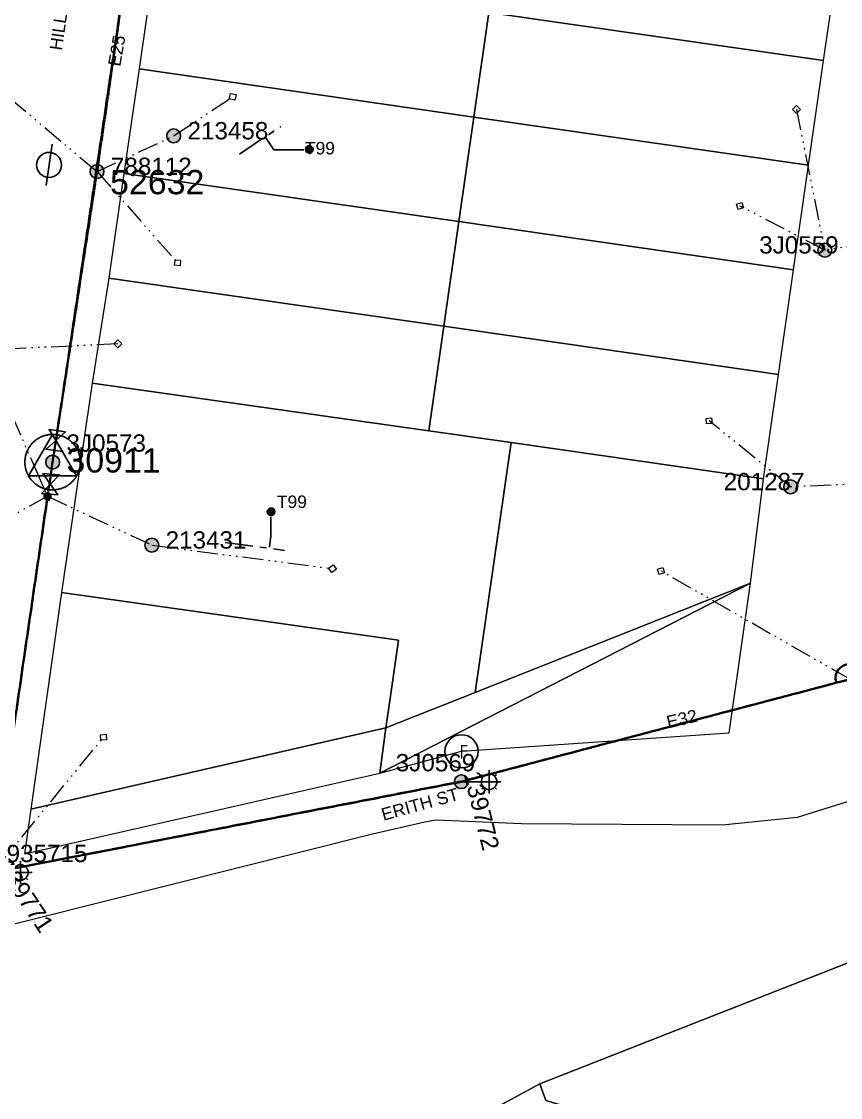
# Model space of a CAD drawing. Header units: metres. Extents: x 244561 to 254068, y 6159332 to 6162744.
# Drawn here: x 252195.9 to 252314, y 6161699.3 to 6161854.5 of the extents above; entities that cross this region are included whole.
import ezdxf
from ezdxf.enums import TextEntityAlignment as Align

# ---------------------------------------------------------------- set-up
doc = ezdxf.new("R2010")
doc.units = ezdxf.units.M
for name, pattern in [('Cable Exist OH', [1, 1, 0]), ('Cable Exist UG', [7, 4, -1, 1, -1]), ('PHANTOMX2', [6.6, 3, -0.75, 0.2, -0.75, 0.2, -0.75, 0.2, -0.75])]:
    doc.linetypes.add(name, pattern=pattern)
doc.layers.get('0').update_dxf_attribs({"color": 6})
for name, color, linetype, lineweight in [('_User_HV_Exist', 1, 'Continuous', 35), ('_User_LV_Exist', 5, 'Continuous', 35), ('Cadastre Developer_SP_NEW', 92, 'Continuous', 15), ('Cadastre Land Parcels_SP_EXT', 118, 'Continuous', 15), ('Cadastre Roads_SP_EXT', 218, 'Continuous', 15), ('Mains_HV_EXT', 13, 'Continuous', 25), ('Mains_LV_EXT', 163, 'Continuous', 25), ('Mains_SL_EXT', 131, 'Continuous', 25), ('Services_SP_EXT', 42, 'PHANTOMX2', 20)]:
    doc.layers.add(name, color=color, linetype=linetype, lineweight=lineweight)
for name, color, linetype in [('Duct_SP_EXT', 30, 'Continuous'), ('Equip_LV_EXT', 7, 'Continuous'), ('Equip_SP_HV_EXT', 7, 'Continuous'), ('Equip_SP_SL_EXT', 7, 'Continuous'), ('Sub_SP_TR_HV_LV_EXT', 7, 'Continuous'), ('SupportsOH_SP_TR_HV_LV_SL_EXT', 7, 'Continuous'), ('Trench_SP_EXT', 7, 'Continuous')]:
    doc.layers.add(name, color=color, linetype=linetype)
doc.styles.add('HVSW_LABEL', font='arial.ttf', dxfattribs={"height": 3.5})
doc.styles.add('iecARIAL', font='arial.ttf', dxfattribs={"height": 2})
doc.styles.add('iecISOCP', font='isocp.shx')
doc.styles.add('POLE_LABEL', font='arial.ttf', dxfattribs={"height": 2})
doc.styles.add('SL_LABEL', font='arial.ttf', dxfattribs={"height": 2})
doc.styles.get("Standard").update_dxf_attribs({"font": 'arial.ttf'})

# ---------------------------------------------------------------- blocks, each defined once
blk = doc.blocks.new('SUB_POLE_EXT')
at = {"flags": 128}
for points in [[(-0.05, 4), (-0.15, 4), (-0.25, 3.99), (-0.34, 3.99), (-0.44, 3.98), (-0.54, 3.96), (-0.64, 3.95), (-0.73, 3.93), (-0.83, 3.91), (-0.92, 3.89), (-1.02, 3.87), (-1.11, 3.84), (-1.21, 3.81), (-1.3, 3.78), (-1.39, 3.75), (-1.49, 3.71), (-1.58, 3.68), (-1.67, 3.64), (-1.75, 3.59), (-1.84, 3.55), (-1.93, 3.5), (-2.01, 3.46), (-2.1, 3.41), (-2.18, 3.35), (-2.26, 3.3), (-2.34, 3.24), (-2.42, 3.18), (-2.5, 3.12), (-2.58, 3.06), (-2.65, 3), (-2.72, 2.93), (-2.79, 2.86), (-2.86, 2.79), (-2.93, 2.72), (-3, 2.65), (-3.06, 2.58), (-3.12, 2.5), (-3.18, 2.42), (-3.24, 2.34), (-3.3, 2.26), (-3.35, 2.18), (-3.41, 2.1), (-3.46, 2.01), (-3.5, 1.93), (-3.55, 1.84), (-3.59, 1.75), (-3.64, 1.67), (-3.68, 1.58), (-3.71, 1.49), (-3.75, 1.39), (-3.78, 1.3), (-3.81, 1.21), (-3.84, 1.11), (-3.87, 1.02), (-3.89, 0.92), (-3.91, 0.83), (-3.93, 0.73), (-3.95, 0.64), (-3.96, 0.54), (-3.98, 0.44), (-3.99, 0.34), (-3.99, 0.25), (-4, 0.15), (-4, 0.05), (-4, -0.05), (-4, -0.15), (-3.99, -0.25), (-3.99, -0.34), (-3.98, -0.44), (-3.96, -0.54), (-3.95, -0.64), (-3.93, -0.73), (-3.91, -0.83), (-3.89, -0.92), (-3.87, -1.02), (-3.84, -1.11), (-3.81, -1.21), (-3.78, -1.3), (-3.75, -1.39), (-3.71, -1.49), (-3.68, -1.58), (-3.64, -1.67), (-3.59, -1.75), (-3.55, -1.84), (-3.5, -1.93), (-3.46, -2.01), (-3.41, -2.1), (-3.35, -2.18), (-3.3, -2.26), (-3.24, -2.34), (-3.18, -2.42), (-3.12, -2.5), (-3.06, -2.58), (-3, -2.65), (-2.93, -2.72), (-2.86, -2.79), (-2.79, -2.86), (-2.72, -2.93), (-2.65, -3), (-2.58, -3.06), (-2.5, -3.12), (-2.42, -3.18), (-2.34, -3.24), (-2.26, -3.3), (-2.18, -3.35), (-2.1, -3.41), (-2.01, -3.46), (-1.93, -3.5), (-1.84, -3.55), (-1.75, -3.59), (-1.67, -3.64), (-1.58, -3.68), (-1.49, -3.71), (-1.39, -3.75), (-1.3, -3.78), (-1.21, -3.81), (-1.11, -3.84), (-1.02, -3.87), (-0.92, -3.89), (-0.83, -3.91), (-0.73, -3.93), (-0.64, -3.95), (-0.54, -3.96), (-0.44, -3.98), (-0.34, -3.99), (-0.25, -3.99), (-0.15, -4), (-0.05, -4), (0.05, -4), (0.15, -4), (0.25, -3.99), (0.34, -3.99), (0.44, -3.98), (0.54, -3.96), (0.64, -3.95), (0.73, -3.93), (0.83, -3.91), (0.92, -3.89), (1.02, -3.87), (1.11, -3.84), (1.21, -3.81), (1.3, -3.78), (1.39, -3.75), (1.49, -3.71), (1.58, -3.68), (1.67, -3.64), (1.75, -3.59), (1.84, -3.55), (1.93, -3.5), (2.01, -3.46), (2.1, -3.41), (2.18, -3.35), (2.26, -3.3), (2.34, -3.24), (2.42, -3.18), (2.5, -3.12), (2.58, -3.06), (2.65, -3), (2.72, -2.93), (2.79, -2.86), (2.86, -2.79), (2.93, -2.72), (3, -2.65), (3.06, -2.58), (3.12, -2.5), (3.18, -2.42), (3.24, -2.34), (3.3, -2.26), (3.35, -2.18), (3.41, -2.1), (3.46, -2.01), (3.5, -1.93), (3.55, -1.84), (3.59, -1.75), (3.64, -1.67), (3.68, -1.58), (3.71, -1.49), (3.75, -1.39), (3.78, -1.3), (3.81, -1.21), (3.84, -1.11), (3.87, -1.02), (3.89, -0.92), (3.91, -0.83), (3.93, -0.73), (3.95, -0.64), (3.96, -0.54), (3.98, -0.44), (3.99, -0.34), (3.99, -0.25), (4, -0.15), (4, -0.05), (4, 0.05), (4, 0.15), (3.99, 0.25), (3.99, 0.34), (3.98, 0.44), (3.96, 0.54), (3.95, 0.64), (3.93, 0.73), (3.91, 0.83), (3.89, 0.92), (3.87, 1.02), (3.84, 1.11), (3.81, 1.21), (3.78, 1.3), (3.75, 1.39), (3.71, 1.49), (3.68, 1.58), (3.64, 1.67), (3.59, 1.75), (3.55, 1.84), (3.5, 1.93), (3.46, 2.01), (3.41, 2.1), (3.35, 2.18), (3.3, 2.26), (3.24, 2.34), (3.18, 2.42), (3.12, 2.5), (3.06, 2.58), (3, 2.65), (2.93, 2.72), (2.86, 2.79), (2.79, 2.86), (2.72, 2.93), (2.65, 3), (2.58, 3.06), (2.5, 3.12), (2.42, 3.18), (2.34, 3.24), (2.26, 3.3), (2.18, 3.35), (2.1, 3.41), (2.01, 3.46), (1.93, 3.5), (1.84, 3.55), (1.75, 3.59), (1.67, 3.64), (1.58, 3.68), (1.49, 3.71), (1.39, 3.75), (1.3, 3.78), (1.21, 3.81), (1.11, 3.84), (1.02, 3.87), (0.92, 3.89), (0.83, 3.91), (0.73, 3.93), (0.64, 3.95), (0.54, 3.96), (0.44, 3.98), (0.34, 3.99), (0.25, 3.99), (0.15, 4), (0.05, 4)], [(0, 4), (-3.46, -2), (3.46, -2)]]:
    blk.add_lwpolyline(points, close=True, dxfattribs=at)
at = {"flags": 8}
blk.add_attdef('ASSET_NUM', text='', height=2.5, dxfattribs=at).set_placement((0, 7), align=Align.MIDDLE_CENTER)
for tag, flags, p in [('STREET_CODE', 9, (-1.38, 1.45)), ('NO_PHASES', 9, (-1.38, 1.05)), ('OPERATED_BY', 9, (-1.38, 0.65)), ('MAINTAINED_BY', 9, (-1.38, 0.45)), ('ORIENTATION', 9, (-1.38, 0.25)), ('OWNED_BY', 9, (-1.38, 0.05)), ('CONSTRUCTED_VOLTAGE', 9, (-1.13, 0.75)), ('OPERATING_VOLTAGE', 9, (-1.13, 0.35)), ('STATE', 9, (-1.38, -0.35)), ('USAGE', 9, (-1.38, -0.75)), ('LEGEND', 9, (-1.38, -0.95)), ('SUBURB', 9, (-1.38, -1.15)), ('STREETNAME', 9, (-1.38, -1.35)), ('LOCATION', 9, (-1.38, -1.55)), ('SECONDARY_VOLTAGE', 9, (-1.13, -0.65)), ('SUBSTATION_TYPE', 9, (-1.13, -1.05)), ('NOTES', 9, (-1.38, -1.75)), ('Z', 1, (-1.38, -1.95))]:
    blk.add_attdef(tag, text='', height=0.1, dxfattribs=dict(flags=flags)).set_placement(p, align=Align.MIDDLE_LEFT)
blk = doc.blocks.new('LV_OH_LINKS_DISTFUSE_EXT')
for p, q in [((0, 0), (0.96, 0)), ((3.84, 0), (4.8, 0))]:
    blk.add_line(p, q)
blk.add_lwpolyline([(3.84, -1.2), (3.84, 1.2), (0.96, -1.2), (0.96, 1.2)], close=True)
at = {"flags": 9}
for tag, p in [('ACTUAL_STATUS', (0, 0)), ('CONSTRUCTED_VOLTAGE', (0, -0.2)), ('OPERATING_VOLTAGE', (0, -0.6)), ('ORIENTATION', (0, -0.8)), ('OWNED_BY', (0, -1)), ('STATE', (0, -1.2)), ('SWITCH_TYPE', (0, -1.4)), ('NO_PHASES', (0, -0.4)), ('USAGE', (0, -1.6)), ('NOTES', (0, -1.8))]:
    blk.add_attdef(tag, text='', height=0.2, dxfattribs=at).set_placement(p, align=Align.MIDDLE_LEFT)
at = {"flags": 1}
blk.add_attdef('Z', (0, 0), '', height=0.2, dxfattribs=at)
blk = doc.blocks.new('SL_LANTERN_EXT')
at = {"flags": 9}
for tag, p in [('LRATECODE', (-7.4, 0)), ('LOUTREACHVOCAB', (-7.2, 0)), ('LOUTREACH', (-7, 0)), ('LANTNUMBER', (-6.6, 0)), ('LNEW', (-6.4, 0)), ('LMASTVOCAB', (-6.2, 0)), ('LMAST', (-6, 0)), ('LLAMPVOCAB', (-5.8, 0)), ('LLAMP', (-5.6, 0)), ('LEXIST', (-5.4, 0)), ('LCHARGE3PERCENT', (-5.2, 0)), ('LCHARGE3', (-5, 0)), ('LCHARGE2PERCENT', (-4.8, 0)), ('LCHARGE2', (-4.6, 0)), ('LCHARGE1PERCENT', (-4.4, 0)), ('LCHARGE1', (-4.2, 0)), ('LCATEGORY', (-4, 0)), ('LBRACKETVOCAB', (-3.8, 0)), ('LBRACKET', (-3.6, 0)), ('LKINGHEIGHT', (-3.4, 0)), ('CREPLACE', (-3.2, 0)), ('CREMOVE', (-3, 0)), ('CNUMBER', (-2.8, 0)), ('CNEW', (-2.6, 0)), ('CEXIST', (-2.4, 0)), ('USAGE', (-2.2, 0)), ('STATE', (-2, 0)), ('OWNED_BY', (-1.8, 0)), ('ORIENTATION', (-1.6, 0)), ('OPERATING_VOLTAGE', (-1.4, 0)), ('NO_PHASES', (-1.2, 0)), ('LANTERN_TYPE', (-1, 0)), ('LANTERN_PURPOSE', (-0.8, 0)), ('CONTROL_TYPE', (-0.6, 0)), ('CONSTRUCTED_VOLTAGE', (-0.4, 0))]:
    blk.add_attdef(tag, text='', height=0.001, rotation=270, dxfattribs=at).set_placement(p, align=Align.MIDDLE_LEFT)
at = {"style": 'SL_LABEL', "flags": 9}
blk.add_attdef('STREET_CODE', text='', height=0.001, rotation=270, dxfattribs=at).set_placement((0, 0), align=Align.MIDDLE_LEFT)
at = {"flags": 1}
blk.add_attdef('Z', (0, 0), '', height=0.001, rotation=270, dxfattribs=at)
at = {"width": 0.9}
blk.add_attdef('LNUMBER', text='', height=1, dxfattribs=at).set_placement((7, -1), align=Align.MIDDLE_LEFT)
at = {"flags": 9}
for tag, p in [('LREMOVE', (0, -7.6)), ('LREPLACE', (0, -7.8)), ('LTYPE', (0, -8)), ('LTYPEVOCAB', (0, -8.2)), ('LEGEND', (0, -8.4)), ('SUBURB', (0, -8.6)), ('STREETNAME', (0, -8.8)), ('LOCATION', (0, -9)), ('NOTES', (0, -9.2)), ('MAINTAINED_BY', (0, -9.86))]:
    blk.add_attdef(tag, text='', height=0.001, dxfattribs=at).set_placement(p, align=Align.MIDDLE_LEFT)
blk.add_attdef('OPERATED_BY', (0, -9.61), '', height=0.001, dxfattribs=at)
blk.add_wipeout([(5.69, 0), (5.06, -1.06), (4, -1.69), (2.94, -1.06), (2.31, 0), (2.94, 1.06), (4, 1.69), (5.06, 1.06)])
for p, q in [((4, 1.69), (4, 0)), ((0, 0), (4, 0)), ((2.94, 1.06), (3.2, 0.8)), ((5.06, 1.06), (4.8, 0.8)), ((2.94, -1.06), (3.2, -0.8)), ((4, 0), (5.69, 0)), ((4, 0), (4, -1.69)), ((5.06, -1.06), (4.8, -0.8))]:
    blk.add_line(p, q)
blk.add_circle((4, 0), 1.12)
blk = doc.blocks.new('CCP_EXT')
at = {"flags": 9}
for tag, p in [('LIFE_SUPPORT', (0, -1.6)), ('STATE', (0, -1.8)), ('NOTES', (0, -2))]:
    blk.add_attdef(tag, text='', height=0.2, dxfattribs=at).set_placement(p, align=Align.MIDDLE_LEFT)
blk.add_wipeout([(0, 0.57), (0.57, 0), (0, -0.57), (-0.57, 0)])
blk.add_lwpolyline([(-0.57, 0), (0, 0.57), (0.57, 0), (0, -0.57), (-0.57, 0)])
at = {"flags": 1}
blk.add_attdef('Z', (0, 0), '', height=0.2, dxfattribs=at)
at = {"flags": 9}
for tag, p in [('CCP_TYPE', (0, 0)), ('CONSTRUCTED_VOLTAGE', (0, -0.2)), ('OPERATING_VOLTAGE', (0, -0.6)), ('ORIENTATION', (0, -0.8)), ('OWNED_BY', (0, -1)), ('NO_PHASES', (0, -0.4)), ('USAGE', (0, -1.2)), ('LEGEND', (0, -1.4))]:
    blk.add_attdef(tag, text='', height=0.2, dxfattribs=at).set_placement(p, align=Align.MIDDLE_LEFT)
blk = doc.blocks.new('POLE_EXT')
blk.add_hatch(color=256).paths.add_polyline_path([(-1, 0, 1), (1, 0, 1)])
blk.add_lwpolyline([(-1, 0, 1), (1, 0, 1)], format="xyb", close=True)
at = {"flags": 8}
blk.add_attdef('pNumber', text='', height=2, dxfattribs=at).set_placement((2.5, 2.5), align=Align.MIDDLE_CENTER)
at = {"style": 'POLE_LABEL', "flags": 9}
for tag, p in [('STRUCTURE_PLANT_NUMBER', (1.35, 0.03)), ('STREET_CODE', (1.35, -0.2))]:
    blk.add_attdef(tag, text='', height=0.2, dxfattribs=at).set_placement(p, align=Align.MIDDLE_LEFT)
at = {"flags": 9}
for tag, p in [('OWNED_BY', (1.35, -0.4)), ('SPECIAL_USE', (1.35, -0.8)), ('STATE', (1.35, -1)), ('cLV', (1.35, -1.4)), ('hDepth', (1.35, -1.6)), ('PARENT', (1.35, -0.6)), ('USAGE', (1.35, -1.2)), ('hDia', (1.35, -1.8)), ('cHV', (1.35, -2)), ('LBRACKET', (1.35, -2.2)), ('LExisting', (1.35, -2.4)), ('LANTNUMBER', (1.35, -2.6)), ('LOther', (1.35, -2.8)), ('LRemove', (1.35, -3)), ('LEGEND', (1.35, -3.2)), ('cLinedev', (1.35, -3.4)), ('pExisting', (1.35, -3.8)), ('pFooting', (1.35, -4.4)), ('pNew', (1.35, -4.6)), ('LOCATION', (1.35, -3.6)), ('PFNUMBER', (1.35, -4)), ('NEWPFNUMBER', (1.35, -4.2)), ('pRelocate', (1.35, -5)), ('pRemove', (1.35, -5.2)), ('pReplace', (1.35, -5.4)), ('pStay', (1.35, -5.6)), ('pType', (1.35, -5.8)), ('cspan', (1.35, -6)), ('STREETNAME', (1.35, -6.2)), ('SUBURB', (1.35, -6.4)), ('OPERATED_BY', (1.36, -7.01)), ('NOTES', (1.35, -6.6)), ('MAINTAINED_BY', (1.36, -6.81))]:
    blk.add_attdef(tag, text='', height=0.2, dxfattribs=at).set_placement(p, align=Align.MIDDLE_LEFT)
at = {"flags": 1}
blk.add_attdef('Z', (1.35, -7.33), '', height=0.2, dxfattribs=at)
blk = doc.blocks.new('HV_ABS_CLOSED_EXT')
blk.add_line((-3, 6.87), (3, 6.87))
blk.add_circle((0, 6.87), 1.8)
at = {"style": 'HVSW_LABEL'}
for tag, height, flags, p in [('ASSET_NUM', 3.5, 8, (2, 2)), ('STREET_CODE', 0.2, 9, (0, -0.2))]:
    blk.add_attdef(tag, text='', height=height, dxfattribs=dict(at, flags=flags)).set_placement(p, align=Align.MIDDLE_LEFT)
at = {"flags": 1}
blk.add_attdef('Z', (0, 0), '', height=0.2, dxfattribs=at)
at = {"flags": 9}
for tag, p in [('ACTUAL_STATUS', (0, -0.4)), ('CONSTRUCTED_VOLTAGE', (0, -0.6)), ('OPERATING_VOLTAGE', (0, -1)), ('ORIENTATION', (0, -1.2)), ('OWNED_BY', (0, -1.4)), ('STATE', (0, -1.6)), ('NO_PHASES', (0, -0.8)), ('SWITCH_TYPE', (0, -1.8)), ('STREETNAME', (0, -2.6)), ('SUBURB', (0, -2.8)), ('USAGE', (0, -2)), ('LEGEND', (0, -2.2)), ('LOCATION', (0, -2.4)), ('NOTES', (0, -3))]:
    blk.add_attdef(tag, text='', height=0.2, dxfattribs=at).set_placement(p, align=Align.MIDDLE_LEFT)
blk = doc.blocks.new('FAULT_INDICATOR_MANUAL_EXT')
blk.add_circle((0, 0), 2.4)
at = {"insert": (-0.28, 0.92), "char_height": 2, "width": 1.2998, "attachment_point": 1, "style": 'iecISOCP'}
blk.add_mtext('F', dxfattribs=at)
for tag, height, flags, p in [('ASSET_NUM', 2.5, 8, (2, 2)), ('STREET_CODE', 0.2, 9, (1.5, 0)), ('CONSTRUCTED_VOLTAGE', 0.2, 9, (1.5, -0.2)), ('OPERATING_VOLTAGE', 0.2, 9, (1.5, -0.8)), ('ORIENTATION', 0.2, 9, (1.5, -1)), ('OWNED_BY', 0.2, 9, (1.5, -1.2)), ('STATE', 0.2, 9, (1.5, -1.4)), ('FLITE_NUMBER', 0.2, 9, (1.5, -0.4)), ('USAGE', 0.2, 9, (1.5, -1.6)), ('INDICATOR_TYPE', 0.2, 9, (1.5, -0.6)), ('STREETNAME', 0.2, 9, (1.5, -2.2)), ('SUBURB', 0.2, 9, (1.5, -2.4)), ('Z', 0.2, 1, (1.5, -2.8)), ('LEGEND', 0.2, 9, (1.5, -1.8)), ('LOCATION', 0.2, 9, (1.5, -2)), ('NOTES', 0.2, 9, (1.5, -2.6))]:
    blk.add_attdef(tag, text='', height=height, dxfattribs=dict(flags=flags)).set_placement(p, align=Align.MIDDLE_LEFT)
blk = doc.blocks.new('CABLE_LARGE_EXT')
h = blk.add_hatch(color=256)
edge = h.paths.add_edge_path()
edge.add_arc((0, 0.55), 0.55, 0, 360)
blk.add_circle((0, 0.55), 0.55)
at = {"flags": 1}
blk.add_attdef('Z', (0, 0), '', height=0.2, dxfattribs=at)
at = {"flags": 9}
for tag, p in [('COND_CODE', (0, 0)), ('STATE', (0, -0.4)), ('XSECT_SIZE', (0, -0.6)), ('FB_REFERENCE', (0, -0.2)), ('NOTES', (0, -0.8))]:
    blk.add_attdef(tag, text='', height=0.2, dxfattribs=at).set_placement(p, align=Align.MIDDLE_LEFT)
blk = doc.blocks.new('CONNECTOR_NODE_EXT')
h = blk.add_hatch(color=256)
edge = h.paths.add_edge_path()
edge.add_arc((0, 0), 0.5, 0, 360)
blk.add_circle((0, 0), 0.5)
at = {"flags": 1}
blk.add_attdef('Z', (0, 0), '', height=0.2, dxfattribs=at)
at = {"flags": 9}
for tag, p in [('CONNECTOR_TYPE', (0, 0)), ('CONSTRUCTED_VOLTAGE', (0, -0.2)), ('OPERATING_VOLTAGE', (0, -0.6)), ('ORIENTATION', (0, -0.8)), ('SUBTYPE', (0, -1)), ('NO_PHASES', (0, -0.4)), ('USAGE', (0, -1.2)), ('NOTES', (0, -1.4))]:
    blk.add_attdef(tag, text='', height=0.2, dxfattribs=at).set_placement(p, align=Align.MIDDLE_LEFT)

msp = doc.modelspace()

# ---------------------------------------------------------------- linework, layer by layer
at = {"layer": '_User_HV_Exist', "linetype": 'Cable Exist OH'}
for points in [[(252206.6775, 6161832.8083), (252211.7748, 6161867.1028)], [(252200.3919, 6161790.9342), (252206.6775, 6161832.8083)], [(252200.3918, 6161790.9342), (252192.3625, 6161735.8991)]]:
    msp.add_lwpolyline(points, dxfattribs=at)
at = {"layer": '_User_LV_Exist', "linetype": 'Cable Exist OH'}
for points in [[(252206.7969, 6161832.8302), (252211.7749, 6161867.1028)], [(252200.3919, 6161790.9342), (252206.7969, 6161832.8302)], [(252200.3919, 6161790.9342), (252199.6568, 6161786.0067)]]:
    msp.add_lwpolyline(points, dxfattribs=at)
at = {"layer": '_User_LV_Exist', "linetype": 'Continuous'}
msp.add_lwpolyline([(252317.26, 6161760.0987, 1.08680049), (252313.3852, 6161759.155)], format="xyb", dxfattribs=at)
at = {"layer": 'Cadastre Developer_SP_NEW', "linetype": 'Continuous'}
for points in [[(252313.7287, 6161863.9278), (252265.4553, 6161870.8655), (252263.2873, 6161855.781), (252311.5581, 6161848.8422), (252313.7287, 6161863.9278)], [(252307.2244, 6161818.6731), (252258.9513, 6161825.6097), (252256.7833, 6161810.5252), (252305.0564, 6161803.5885), (252307.2244, 6161818.6731)], [(252330.2284, 6161696.1707), (252329.5035, 6161723.2963), (252316.2778, 6161719.2175), (252270.6312, 6161701.3018), (252271.5272, 6161698.8917), (252288.4857, 6161693.7982), (252330.2284, 6161696.1707)], [(252288.4857, 6161693.7982), (252271.5272, 6161698.8917), (252270.6312, 6161701.3018), (252257.3334, 6161694.0595), (252275.3202, 6161680.4942), (252280.9411, 6161675.2396), (252288.4857, 6161693.7982)]]:
    msp.add_lwpolyline(points, close=True, dxfattribs=at)
msp.add_lwpolyline([(252023.1937, 6161638.6542), (252050.4145, 6161646.0411), (252077.637, 6161653.43), (252105.845, 6161657.9326), (252160.2752, 6161669.4715), (252176.0358, 6161672.8504), (252217.1695, 6161681.9122), (252257.3332, 6161694.0595), (252270.631, 6161701.3018), (252316.2777, 6161719.2175)], dxfattribs=at)
at = {"layer": 'Cadastre Land Parcels_SP_EXT', "linetype": 'Continuous'}
for points in [[(252313.7287, 6161863.9278), (252265.4553, 6161870.8655), (252263.2873, 6161855.781), (252311.5581, 6161848.8422), (252313.7287, 6161863.9278)], [(252263.2873, 6161855.781), (252215.0171, 6161862.7185), (252212.8484, 6161847.6329), (252261.1193, 6161840.6953), (252263.2873, 6161855.781)], [(252311.5581, 6161848.8422), (252263.2873, 6161855.781), (252261.1193, 6161840.6953), (252309.3926, 6161833.7577), (252311.5581, 6161848.8422)], [(252261.1193, 6161840.6953), (252212.8484, 6161847.6329), (252210.6813, 6161832.5483), (252258.9513, 6161825.6097), (252261.1193, 6161840.6953)], [(252309.3926, 6161833.7577), (252261.1193, 6161840.6953), (252258.9513, 6161825.6097), (252307.2244, 6161818.6731), (252309.3926, 6161833.7577)], [(252258.9513, 6161825.6097), (252210.6813, 6161832.5483), (252208.5118, 6161817.4626), (252256.7833, 6161810.5252), (252258.9513, 6161825.6097)], [(252307.2244, 6161818.6731), (252258.9513, 6161825.6097), (252256.7833, 6161810.5252), (252305.0564, 6161803.5885), (252307.2244, 6161818.6731)], [(252256.7833, 6161810.5252), (252208.5118, 6161817.4626), (252206.0741, 6161802.318), (252254.6154, 6161795.4405), (252256.7833, 6161810.5252)], [(252305.0564, 6161803.5885), (252256.7833, 6161810.5252), (252254.6154, 6161795.4405), (252266.4968, 6161793.7564), (252302.8884, 6161788.5019), (252305.0564, 6161803.5885)], [(252261.3131, 6161757.7061), (252266.4968, 6161793.7564), (252254.6154, 6161795.4405), (252206.0741, 6161802.318), (252201.6822, 6161772.1562), (252250.2761, 6161765.2702), (252249.1136, 6161757.1805), (252248.4554, 6161752.5992), (252261.3131, 6161757.7061)], [(252301.0108, 6161773.4739), (252302.8884, 6161788.5019), (252266.4968, 6161793.7564), (252261.3131, 6161757.7061), (252301.0108, 6161773.4739)], [(252301.0108, 6161773.4739), (252261.3131, 6161757.7061), (252248.4554, 6161752.5992), (252247.5608, 6161746.1059), (252301.0108, 6161773.4739)], [(252259.3426, 6161749.2335), (252297.9531, 6161751.894), (252301.0108, 6161773.4739), (252247.5608, 6161746.1059), (252259.3426, 6161749.2335)], [(252248.4554, 6161752.5992), (252249.1136, 6161757.1805), (252250.2761, 6161765.2702), (252201.6822, 6161772.1562), (252197.2504, 6161740.8788), (252248.4554, 6161752.5992)], [(252247.5608, 6161746.1059), (252248.4554, 6161752.5992), (252197.2504, 6161740.8788), (252196.3365, 6161734.4327), (252247.5608, 6161746.1059)], [(252330.2284, 6161696.1707), (252329.5035, 6161723.2963), (252316.2778, 6161719.2175), (252270.6312, 6161701.3018), (252271.5272, 6161698.8917), (252288.4857, 6161693.7982), (252330.2284, 6161696.1707)], [(252288.4857, 6161693.7982), (252271.5272, 6161698.8917), (252270.6312, 6161701.3018), (252257.3334, 6161694.0595), (252275.3202, 6161680.4942), (252280.9411, 6161675.2396), (252288.4857, 6161693.7982)]]:
    msp.add_lwpolyline(points, close=True, dxfattribs=at)
for points in [[(252718.2726, 6161866.6302), (252548.0287, 6161811.2134), (252544.3913, 6161809.7266), (252524.4759, 6161801.3251), (252324.462, 6161744.9483), (252307.7545, 6161739.6793), (252296.9064, 6161738.589), (252268.0109, 6161738.8004), (252260.2586, 6161739.1207), (252255.6042, 6161739.3132), (252254.0425, 6161739.0125), (252246.5043, 6161737.2716), (252197.7463, 6161725.0119), (252172.4735, 6161718.7455), (252165.6289, 6161716.8082), (251980.4688, 6161659.6085)], [(252023.1937, 6161638.6542), (252050.4145, 6161646.0411), (252077.637, 6161653.43), (252105.845, 6161657.9326), (252160.2752, 6161669.4715), (252176.0358, 6161672.8504), (252217.1695, 6161681.9122), (252257.3332, 6161694.0595), (252270.631, 6161701.3018), (252316.2777, 6161719.2175)]]:
    msp.add_lwpolyline(points, dxfattribs=at)
at = {"layer": 'Duct_SP_EXT'}
for points in [[(252236.62, 6161835.9642), (252232.3104, 6161835.9642), (252231.1449, 6161837.6862)], [(252231.8738, 6161783.0627), (252231.8738, 6161780.2608), (252231.6676, 6161778.675)]]:
    msp.add_lwpolyline(points, dxfattribs=at)
at = {"layer": 'Mains_HV_EXT', "linetype": 'Cable Exist OH'}
for points in [[(252206.6775, 6161832.8083), (252211.7748, 6161867.1028)], [(252200.3919, 6161790.9342), (252206.6775, 6161832.8083)], [(252200.3918, 6161790.9342), (252192.3625, 6161735.8991)]]:
    msp.add_lwpolyline(points, dxfattribs=at)
at = {"layer": 'Mains_LV_EXT', "linetype": 'Cable Exist OH'}
for points in [[(252206.7969, 6161832.8302), (252211.7749, 6161867.1028)], [(252200.3919, 6161790.9342), (252206.7969, 6161832.8302)], [(252200.3919, 6161790.9342), (252199.6568, 6161786.0067)]]:
    msp.add_lwpolyline(points, dxfattribs=at)
at = {"layer": 'Mains_LV_EXT', "linetype": 'Continuous'}
msp.add_lwpolyline([(252317.26, 6161760.0987, 1.08680049), (252313.3852, 6161759.155)], format="xyb", dxfattribs=at)
at = {"layer": 'Services_SP_EXT'}
for points in [[(252189.1758, 6161847.6609), (252206.7969, 6161832.8302)], [(252206.7969, 6161832.8302), (252217.8419, 6161837.9672)], [(252324.409, 6161823.3874), (252311.7246, 6161821.5039)], [(252199.6568, 6161786.0067), (252198.4385, 6161788.7874), (252190.4319, 6161807.0628)], [(252319.2245, 6161787.8757), (252306.8007, 6161787.3734)], [(252199.6568, 6161786.0067), (252171.5647, 6161770.4717)], [(252199.6568, 6161786.0067), (252214.6878, 6161778.9637)]]:
    msp.add_lwpolyline(points, dxfattribs=at)
at = {"layer": 'Trench_SP_EXT', "linetype": 'Cable Exist UG'}
for points in [[(252227.3548, 6161835.3376), (252233.3002, 6161839.3502)], [(252225.2924, 6161779.3377), (252233.8474, 6161778.2104)]]:
    msp.add_lwpolyline(points, dxfattribs=at)

# ---------------------------------------------------------------- block references
at = {"layer": 'Duct_SP_EXT'}
for p in [(252237.4011, 6161835.471), (252231.8882, 6161783.2216)]:
    msp.add_blockref('CABLE_LARGE_EXT', p, dxfattribs=at)
at = {"layer": 'Equip_LV_EXT'}
for p, rotation in [((252200.5046, 6161791.6714), 81.5185979513648), ((252200.2598, 6161790.1476), 265.6871341083981)]:
    msp.add_blockref('LV_OH_LINKS_DISTFUSE_EXT', p, dxfattribs=dict(at, rotation=rotation))
msp.add_blockref('CONNECTOR_NODE_EXT', (252199.6568, 6161786.0067), dxfattribs=at)
at = {"layer": 'Equip_SP_HV_EXT'}
ref = msp.add_blockref('HV_ABS_CLOSED_EXT', (252206.6776, 6161832.8083), dxfattribs=dict(at, rotation=81.7570941080237))
ref.add_attrib('ASSET_NUM', '52632', dxfattribs={"layer": '0', "height": 3.5, "style": 'HVSW_LABEL'}).set_placement((252208.6776, 6161833.0583), align=Align.TOP_LEFT)
at = {"layer": 'Sub_SP_TR_HV_LV_EXT'}
ref = msp.add_blockref('SUB_POLE_EXT', (252200.3919, 6161790.9343), dxfattribs=at)
ref.add_attrib('ASSET_NUM', '30911', dxfattribs={"layer": '0', "height": 3.5}).set_placement((252202.3919, 6161791.1843), align=Align.MIDDLE_LEFT)
at = {"layer": 'SupportsOH_SP_TR_HV_LV_SL_EXT'}
ref = msp.add_blockref('POLE_EXT', (252217.8419, 6161837.9672), dxfattribs=at)
ref.add_attrib('ASSET_NUM', '213458', dxfattribs={"layer": '0', "height": 2.5, "style": 'POLE_LABEL'}).set_placement((252219.8419, 6161838.7172), align=Align.MIDDLE_LEFT)
ref = msp.add_blockref('POLE_EXT', (252206.7969, 6161832.8302), dxfattribs=at)
ref.add_attrib('ASSET_NUM', '788112', dxfattribs={"layer": '0', "height": 2.5, "style": 'POLE_LABEL'}).set_placement((252208.7969, 6161833.5802), align=Align.MIDDLE_LEFT)
ref = msp.add_blockref('POLE_EXT', (252311.7246, 6161821.5039), dxfattribs=at)
ref.add_attrib('ASSET_NUM', '3J0559', dxfattribs={"layer": '0', "height": 2.5, "style": 'POLE_LABEL'}).set_placement((252313.7246, 6161822.2539), align=Align.MIDDLE_RIGHT)
ref = msp.add_blockref('POLE_EXT', (252200.3919, 6161790.9342), dxfattribs=at)
ref.add_attrib('ASSET_NUM', '3J0573', dxfattribs={"layer": '0', "height": 2.5, "style": 'POLE_LABEL'}).set_placement((252202.3919, 6161791.6842), align=Align.BOTTOM_LEFT)
ref = msp.add_blockref('POLE_EXT', (252306.8008, 6161787.3734), dxfattribs=at)
ref.add_attrib('ASSET_NUM', '201287', dxfattribs={"layer": '0', "height": 2.5, "style": 'POLE_LABEL'}).set_placement((252308.8008, 6161788.1234), align=Align.MIDDLE_RIGHT)
ref = msp.add_blockref('POLE_EXT', (252214.6878, 6161778.9638), dxfattribs=at)
ref.add_attrib('ASSET_NUM', '213431', dxfattribs={"layer": '0', "height": 2.5, "style": 'POLE_LABEL'}).set_placement((252216.6878, 6161779.7138), align=Align.MIDDLE_LEFT)

# ---------------------------------------------------------------- texts
at = {"layer": 'Cadastre Roads_SP_EXT'}
msp.add_text('HILL ST', height=1.8, rotation=81.7323, dxfattribs=at).set_placement((252201.7255, 6161850.2148))
at = {"layer": 'Duct_SP_EXT'}
for p in [(252236.7754, 6161835.2991), (252232.7245, 6161784.3179)]:
    msp.add_text('T99', height=1.8, dxfattribs=at).set_placement(p)
at = {"layer": 'Mains_LV_EXT'}
for s, rotation, p in [('E25', 80.022196, (252210.1384, 6161847.8965)), ('E32', 13.311556, (252289.154, 6161752.534))]:
    msp.add_text(s, height=1.8, rotation=rotation, dxfattribs=at).set_placement(p)

# ---------------------------------------------------------------- next in the draw order: block references
at = {"layer": 'Equip_SP_SL_EXT'}
ref = msp.add_blockref('SL_LANTERN_EXT', (252259.327, 6161744.85), dxfattribs=at)
ref.add_attrib('ASSET_NUM', '139772', dxfattribs={"layer": '0', "height": 2.5, "rotation": 283.979288, "style": 'iecARIAL'}).set_placement((252260.827, 6161746.35), align=Align.MIDDLE_LEFT)
ref = msp.add_blockref('SL_LANTERN_EXT', (252191.7589, 6161731.7615), dxfattribs=at)
ref.add_attrib('ASSET_NUM', '139771', dxfattribs={"layer": '0', "height": 2.5, "rotation": 303.302285, "style": 'iecARIAL'}).set_placement((252193.2589, 6161733.2615), align=Align.MIDDLE_LEFT)
at = {"layer": 'Services_SP_EXT'}
for p, rotation in [((252226.3529, 6161843.6203), 32.47006392141666), ((252299.4947, 6161827.8628), 151.2490114984919), ((252218.408, 6161819.6912), 310.3084072261291), ((252295.0529, 6161796.8844), 140.5106910637114), ((252240.7369, 6161775.5817), 351.4622650519748), ((252288.1005, 6161775.2237), 153.3668635114919), ((252207.7349, 6161751.2565), 49.54793488373193)]:
    msp.add_blockref('CCP_EXT', p, dxfattribs=dict(at, rotation=rotation))
for p in [(252307.6326, 6161841.7669), (252209.7836, 6161807.9924)]:
    msp.add_blockref('CCP_EXT', p, dxfattribs=at)

# ---------------------------------------------------------------- next in the draw order: linework, layer by layer
at = {"layer": '_User_HV_Exist', "linetype": 'Cable Exist OH'}
for points in [[(252259.327, 6161744.85), (252315.3231, 6161759.6286), (252358.6709, 6161771.5046)], [(252191.7589, 6161731.7615), (252259.2974, 6161744.8783)]]:
    msp.add_lwpolyline(points, dxfattribs=at)
at = {"layer": '_User_LV_Exist', "linetype": 'Cable Exist OH'}
for points in [[(252199.6568, 6161786.0067), (252191.7589, 6161731.7615)], [(252315.3231, 6161759.6285), (252259.3269, 6161744.85), (252191.7589, 6161731.7615)]]:
    msp.add_lwpolyline(points, dxfattribs=at)
at = {"layer": 'Cadastre Developer_SP_NEW', "linetype": 'Continuous'}
msp.add_lwpolyline([(252718.2726, 6161866.6302), (252548.0287, 6161811.2134), (252544.3913, 6161809.7266), (252524.4759, 6161801.3251), (252324.462, 6161744.9483), (252307.7545, 6161739.6793), (252296.9064, 6161738.589), (252268.0109, 6161738.8004), (252260.2586, 6161739.1207), (252255.6042, 6161739.3132), (252254.0425, 6161739.0125), (252246.5043, 6161737.2716), (252197.7463, 6161725.0119), (252172.4735, 6161718.7455), (252165.6289, 6161716.8082), (251980.4688, 6161659.6085)], dxfattribs=at)
for points in [[(252263.2873, 6161855.781), (252215.0171, 6161862.7185), (252212.8484, 6161847.6329), (252261.1193, 6161840.6953), (252263.2873, 6161855.781)], [(252311.5581, 6161848.8422), (252263.2873, 6161855.781), (252261.1193, 6161840.6953), (252309.3926, 6161833.7577), (252311.5581, 6161848.8422)], [(252261.1193, 6161840.6953), (252212.8484, 6161847.6329), (252210.6813, 6161832.5483), (252258.9513, 6161825.6097), (252261.1193, 6161840.6953)], [(252309.3926, 6161833.7577), (252261.1193, 6161840.6953), (252258.9513, 6161825.6097), (252307.2244, 6161818.6731), (252309.3926, 6161833.7577)], [(252258.9513, 6161825.6097), (252210.6813, 6161832.5483), (252208.5118, 6161817.4626), (252256.7833, 6161810.5252), (252258.9513, 6161825.6097)], [(252256.7833, 6161810.5252), (252208.5118, 6161817.4626), (252206.0741, 6161802.318), (252254.6154, 6161795.4405), (252256.7833, 6161810.5252)], [(252305.0564, 6161803.5885), (252256.7833, 6161810.5252), (252254.6154, 6161795.4405), (252266.4968, 6161793.7564), (252302.8884, 6161788.5019), (252305.0564, 6161803.5885)], [(252261.3131, 6161757.7061), (252266.4968, 6161793.7564), (252254.6154, 6161795.4405), (252206.0741, 6161802.318), (252201.6822, 6161772.1562), (252250.2761, 6161765.2702), (252249.1136, 6161757.1805), (252248.4554, 6161752.5992), (252261.3131, 6161757.7061)], [(252301.0108, 6161773.4739), (252302.8884, 6161788.5019), (252266.4968, 6161793.7564), (252261.3131, 6161757.7061), (252301.0108, 6161773.4739)], [(252301.0108, 6161773.4739), (252261.3131, 6161757.7061), (252248.4554, 6161752.5992), (252247.5608, 6161746.1059), (252301.0108, 6161773.4739)], [(252259.3426, 6161749.2335), (252297.9531, 6161751.894), (252301.0108, 6161773.4739), (252247.5608, 6161746.1059), (252259.3426, 6161749.2335)], [(252248.4554, 6161752.5992), (252249.1136, 6161757.1805), (252250.2761, 6161765.2702), (252201.6822, 6161772.1562), (252197.2504, 6161740.8788), (252248.4554, 6161752.5992)], [(252247.5608, 6161746.1059), (252248.4554, 6161752.5992), (252197.2504, 6161740.8788), (252196.3365, 6161734.4327), (252247.5608, 6161746.1059)]]:
    msp.add_lwpolyline(points, close=True, dxfattribs=at)
at = {"layer": 'Mains_HV_EXT', "linetype": 'Cable Exist OH'}
for points in [[(252259.327, 6161744.85), (252315.3231, 6161759.6286), (252358.6709, 6161771.5046)], [(252191.7589, 6161731.7615), (252259.2974, 6161744.8783)]]:
    msp.add_lwpolyline(points, dxfattribs=at)
at = {"layer": 'Mains_LV_EXT', "linetype": 'Cable Exist OH'}
for points in [[(252199.6568, 6161786.0067), (252191.7589, 6161731.7615)], [(252315.3231, 6161759.6285), (252259.3269, 6161744.85), (252191.7589, 6161731.7615)]]:
    msp.add_lwpolyline(points, dxfattribs=at)
at = {"layer": 'Mains_SL_EXT', "linetype": 'Cable Exist OH'}
for points in [[(252211.7748, 6161867.1028), (252206.6775, 6161832.8083), (252200.3919, 6161790.9342), (252191.7589, 6161731.7615)], [(252315.3231, 6161759.6286), (252259.3269, 6161744.85)]]:
    msp.add_lwpolyline(points, dxfattribs=at)
at = {"layer": 'Services_SP_EXT'}
for points in [[(252217.8419, 6161837.9672), (252226.3528, 6161843.6202)], [(252307.6326, 6161841.7668), (252311.7246, 6161821.5039)], [(252206.7969, 6161832.8302), (252218.4079, 6161819.6912)], [(252311.7246, 6161821.5039), (252299.4947, 6161827.8628)], [(252209.7836, 6161807.9924), (252190.4319, 6161807.0628)], [(252306.8007, 6161787.3734), (252295.0529, 6161796.8844)], [(252214.6878, 6161778.9637), (252240.7368, 6161775.5816)], [(252315.3231, 6161759.6286), (252288.0602, 6161775.269)], [(252191.7589, 6161731.7615), (252207.7349, 6161751.2566)]]:
    msp.add_lwpolyline(points, dxfattribs=at)

# ---------------------------------------------------------------- next in the draw order: block references
at = {"layer": 'Equip_SP_HV_EXT'}
msp.add_blockref('FAULT_INDICATOR_MANUAL_EXT', (252259.3426, 6161749.2334), dxfattribs=at)
at = {"layer": 'SupportsOH_SP_TR_HV_LV_SL_EXT'}
ref = msp.add_blockref('POLE_EXT', (252259.327, 6161744.85), dxfattribs=at)
ref.add_attrib('ASSET_NUM', '3J0569', dxfattribs={"layer": '0', "height": 2.5, "style": 'POLE_LABEL'}).set_placement((252261.327, 6161745.6), align=Align.BOTTOM_RIGHT)
ref = msp.add_blockref('POLE_EXT', (252191.7589, 6161731.7615), dxfattribs=at)
ref.add_attrib('ASSET_NUM', '935715', dxfattribs={"layer": '0', "height": 2.5, "style": 'POLE_LABEL'}).set_placement((252193.7589, 6161732.5115), align=Align.BOTTOM_LEFT)

# ---------------------------------------------------------------- next in the draw order: texts
at = {"layer": 'Cadastre Roads_SP_EXT'}
msp.add_text('ERITH ST', height=1.8, rotation=15.524014, dxfattribs=at).set_placement((252248.085, 6161739.2027))

doc.saveas('drawing.dxf')
